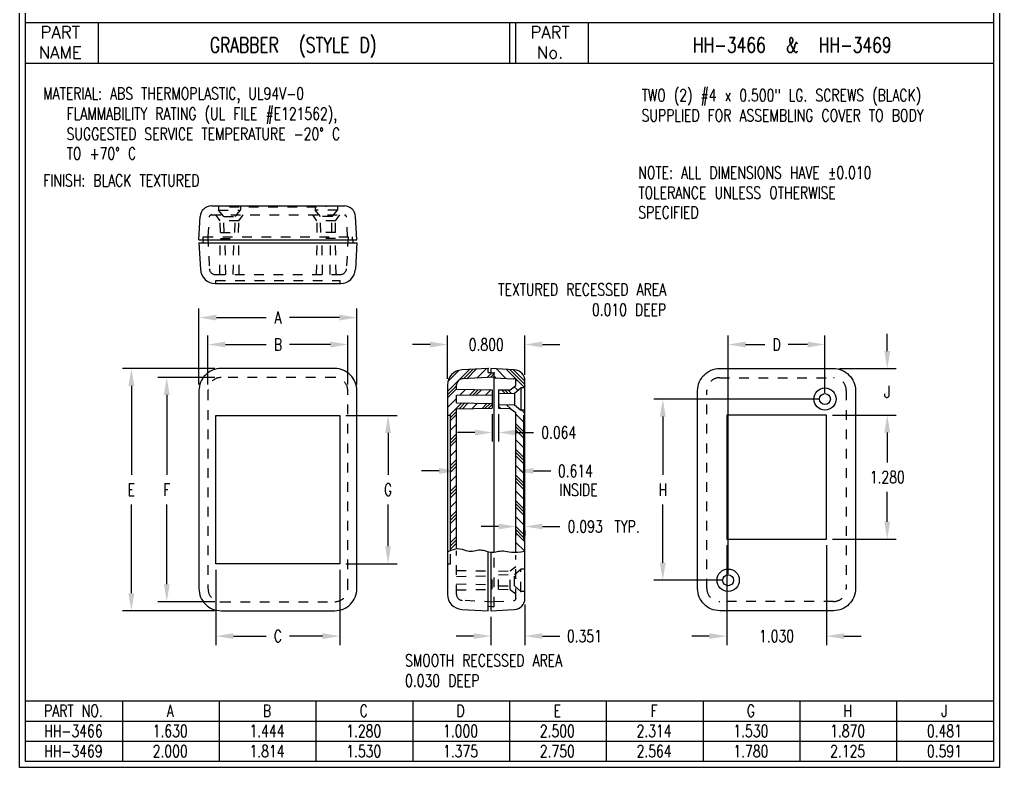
# Model space of a CAD drawing. Extents: x 0 to 10.1, y 0 to 15.5.
# Drawn here: x 0 to 10.12, y 0 to 7.72 of the extents above; entities that cross this region are included whole.
import ezdxf
from ezdxf.enums import TextEntityAlignment as Align

# ---------------------------------------------------------------- set-up
doc = ezdxf.new("R2010")
doc.units = 0
doc.header["$LTSCALE"] = 0.25
doc.linetypes.add('HIDDEN', pattern=[0.375, 0.25, -0.125])
doc.layers.get('0').update_dxf_attribs({"linetype": 'CONTINUOUS'})
doc.layers.get('DEFPOINTS').update_dxf_attribs({"linetype": 'CONTINUOUS'})
for name, color, linetype in [('DIM', 7, 'CONTINUOUS'), ('HIDDEN', 7, 'HIDDEN'), ('OBJECT', 7, 'CONTINUOUS'), ('TEXT', 7, 'CONTINUOUS'), ('TITLE', 7, 'CONTINUOUS')]:
    doc.layers.add(name, color=color, linetype=linetype)
doc.styles.add('TXT', font='TXT.shx', dxfattribs={"width": 0.75})
doc.dimstyles.new('23NSTD', dxfattribs={"dimtxt": 0.125, "dimasz": 0.18, "dimexe": 0.093, "dimexo": 0.063, "dimgap": 0.09, "dimtad": 0, "dimtih": 1, "dimtoh": 1, "dimzin": 0, "dimcen": 0.09, "dimazin": 3, "dimtfac": 1, "dimtofl": 0, "dimtmove": 0, "dimatfit": 3})
doc.dimstyles.new('23NSTDI', dxfattribs={"dimtxt": 0.125, "dimasz": 0.18, "dimexe": 0.093, "dimexo": 0.063, "dimgap": 0.09, "dimtad": 0, "dimtih": 1, "dimtoh": 1, "dimzin": 0, "dimcen": 0.09, "dimazin": 3, "dimtfac": 1, "dimtix": 1, "dimtofl": 0, "dimtmove": 0, "dimatfit": 3})

# ---------------------------------------------------------------- blocks, each defined once
blk = doc.blocks.new('HB')
at = {"layer": 'TITLE'}
for p, q in [((0, 0), (0, 15.5)), ((10.12, 15.5), (10.12, 0)), ((0.062, 0.062), (0.062, 15.438)), ((10.058, 15.438), (10.058, 0.062)), ((10.12, 0), (0, 0)), ((10.058, 0.062), (0.062, 0.062))]:
    blk.add_line(p, q, dxfattribs=at)
blk = doc.blocks.new('*D2')
at = {"color": 0, "linetype": 'BYBLOCK'}
for p, q in [((4.700429, 3.957221), (4.700429, 4.4042)), ((5.500429, 3.997847), (5.500429, 4.4042)), ((4.520429, 4.3112), (4.340429, 4.3112)), ((5.680429, 4.3112), (5.860429, 4.3112))]:
    blk.add_line(p, q, dxfattribs=at)
for points in [[(4.520429, 4.3412), (4.520429, 4.2812), (4.700429, 4.3112)], [(5.680429, 4.3412), (5.680429, 4.2812), (5.500429, 4.3112)]]:
    blk.add_solid(points, dxfattribs=at)
at = {"layer": 'DEFPOINTS', "color": 0, "linetype": 'BYBLOCK'}
for p in [(5.500429, 4.3112), (4.700429, 3.894221), (5.500429, 3.934847)]:
    blk.add_point(p, dxfattribs=at)
at = {"color": 0, "linetype": 'BYBLOCK', "style": 'TXT', "width": 0.75}
blk.add_text('0.800', height=0.125, dxfattribs=at).set_placement((5.100429, 4.3112), align=Align.MIDDLE_CENTER)
blk = doc.blocks.new('*D27')
at = {"color": 0, "linetype": 'BYBLOCK'}
for p, q in [((1.852829, 3.898322), (1.852829, 4.682193)), ((3.482829, 3.898322), (3.482829, 4.682193)), ((2.032829, 4.589193), (2.546579, 4.589193)), ((3.302829, 4.589193), (2.789079, 4.589193))]:
    blk.add_line(p, q, dxfattribs=at)
for points in [[(2.032829, 4.619193), (2.032829, 4.559193), (1.852829, 4.589193)], [(3.302829, 4.619193), (3.302829, 4.559193), (3.482829, 4.589193)]]:
    blk.add_solid(points, dxfattribs=at)
at = {"layer": 'DEFPOINTS', "color": 0, "linetype": 'BYBLOCK'}
for p in [(3.482829, 4.589193), (1.852829, 3.835322), (3.482829, 3.835322)]:
    blk.add_point(p, dxfattribs=at)
at = {"color": 0, "linetype": 'BYBLOCK', "style": 'TXT', "width": 0.75}
blk.add_text('A', height=0.125, dxfattribs=at).set_placement((2.667829, 4.589193), align=Align.MIDDLE_CENTER)
blk = doc.blocks.new('*D4')
at = {"color": 0, "linetype": 'BYBLOCK'}
for p, q in [((2.082615, 4.063322), (1.126075, 4.063322)), ((1.219075, 3.883322), (1.219075, 2.965822)), ((1.219075, 1.743322), (1.219075, 2.660822)), ((2.082615, 1.563322), (1.126075, 1.563322))]:
    blk.add_line(p, q, dxfattribs=at)
for points in [[(1.189075, 3.883322), (1.249075, 3.883322), (1.219075, 4.063322)], [(1.189075, 1.743322), (1.249075, 1.743322), (1.219075, 1.563322)]]:
    blk.add_solid(points, dxfattribs=at)
at = {"layer": 'DEFPOINTS', "color": 0, "linetype": 'BYBLOCK'}
for p in [(1.219075, 4.063322), (2.145615, 4.063322), (2.145615, 1.563322)]:
    blk.add_point(p, dxfattribs=at)
at = {"color": 0, "linetype": 'BYBLOCK', "style": 'TXT', "width": 0.75}
blk.add_text('E', height=0.125, dxfattribs=at).set_placement((1.219075, 2.813322), align=Align.MIDDLE_CENTER)
blk = doc.blocks.new('*D1')
at = {"color": 0, "linetype": 'BYBLOCK'}
for p, q in [((17.649474, 7.670043), (17.469474, 7.670043)), ((17.829474, 7.62897), (17.829474, 7.577043)), ((17.922474, 7.62897), (17.922474, 7.577043)), ((18.102474, 7.670043), (18.282474, 7.670043))]:
    blk.add_line(p, q, dxfattribs=at)
for points in [[(17.649474, 7.700043), (17.649474, 7.640043), (17.829474, 7.670043)], [(18.102474, 7.700043), (18.102474, 7.640043), (17.922474, 7.670043)]]:
    blk.add_solid(points, dxfattribs=at)
at = {"layer": 'DEFPOINTS', "color": 0, "linetype": 'BYBLOCK'}
for p in [(17.829474, 7.69197), (17.922474, 7.69197), (17.922474, 7.670043)]:
    blk.add_point(p, dxfattribs=at)
at = {"color": 0, "linetype": 'BYBLOCK', "style": 'TXT', "width": 0.75}
for s, p in [('0.093', (18.544349, 7.670043)), (' TYP.', (18.934974, 7.670043))]:
    blk.add_text(s, height=0.125, dxfattribs=at).set_placement(p, align=Align.MIDDLE_CENTER)
blk = doc.blocks.new('*D24')
at = {"color": 0, "linetype": 'BYBLOCK'}
for p, q in [((2.027829, 1.985322), (2.027829, 1.208323)), ((3.307829, 1.985322), (3.307829, 1.208323)), ((2.207829, 1.301323), (2.546579, 1.301323)), ((3.127829, 1.301323), (2.789079, 1.301323))]:
    blk.add_line(p, q, dxfattribs=at)
for points in [[(2.207829, 1.331323), (2.207829, 1.271323), (2.027829, 1.301323)], [(3.127829, 1.331323), (3.127829, 1.271323), (3.307829, 1.301323)]]:
    blk.add_solid(points, dxfattribs=at)
at = {"layer": 'DEFPOINTS', "color": 0, "linetype": 'BYBLOCK'}
for p in [(2.027829, 2.048322), (3.307829, 2.048322), (3.307829, 1.301323)]:
    blk.add_point(p, dxfattribs=at)
at = {"color": 0, "linetype": 'BYBLOCK', "style": 'TXT', "width": 0.75}
blk.add_text('C', height=0.125, dxfattribs=at).set_placement((2.667829, 1.301323), align=Align.MIDDLE_CENTER)
blk = doc.blocks.new('*D23')
at = {"color": 0, "linetype": 'BYBLOCK'}
for p, q in [((3.370829, 3.578322), (3.898801, 3.578322)), ((3.805801, 3.398322), (3.805801, 2.965822)), ((3.805801, 2.228322), (3.805801, 2.660822)), ((3.370829, 2.048322), (3.898801, 2.048322))]:
    blk.add_line(p, q, dxfattribs=at)
for points in [[(3.775801, 3.398322), (3.835801, 3.398322), (3.805801, 3.578322)], [(3.775801, 2.228322), (3.835801, 2.228322), (3.805801, 2.048322)]]:
    blk.add_solid(points, dxfattribs=at)
at = {"layer": 'DEFPOINTS', "color": 0, "linetype": 'BYBLOCK'}
for p in [(3.307829, 3.578322), (3.307829, 2.048322), (3.805801, 2.048322)]:
    blk.add_point(p, dxfattribs=at)
at = {"color": 0, "linetype": 'BYBLOCK', "style": 'TXT', "width": 0.75}
blk.add_text('G', height=0.125, dxfattribs=at).set_placement((3.805801, 2.813322), align=Align.MIDDLE_CENTER)
blk = doc.blocks.new('*D20')
at = {"color": 0, "linetype": 'BYBLOCK'}
for p, q in [((7.303198, 2.239322), (7.303198, 1.208323)), ((8.333198, 2.239322), (8.333198, 1.208323)), ((7.123198, 1.301323), (6.943198, 1.301323)), ((8.513198, 1.301323), (8.693198, 1.301323))]:
    blk.add_line(p, q, dxfattribs=at)
for points in [[(7.123198, 1.331323), (7.123198, 1.271323), (7.303198, 1.301323)], [(8.513198, 1.331323), (8.513198, 1.271323), (8.333198, 1.301323)]]:
    blk.add_solid(points, dxfattribs=at)
at = {"layer": 'DEFPOINTS', "color": 0, "linetype": 'BYBLOCK'}
for p in [(7.303198, 2.302322), (8.333198, 2.302322), (7.303198, 1.301323)]:
    blk.add_point(p, dxfattribs=at)
at = {"color": 0, "linetype": 'BYBLOCK', "style": 'TXT', "width": 0.75}
blk.add_text('1.030', height=0.125, dxfattribs=at).set_placement((7.818198, 1.301323), align=Align.MIDDLE_CENTER)
blk = doc.blocks.new('*D18')
at = {"color": 0, "linetype": 'BYBLOCK'}
for p, q in [((8.396198, 3.582322), (9.054838, 3.582322)), ((8.961838, 3.402322), (8.961838, 3.094822)), ((8.961838, 2.482322), (8.961838, 2.789822)), ((8.396198, 2.302322), (9.054838, 2.302322))]:
    blk.add_line(p, q, dxfattribs=at)
for points in [[(8.931838, 3.402322), (8.991838, 3.402322), (8.961838, 3.582322)], [(8.931838, 2.482322), (8.991838, 2.482322), (8.961838, 2.302322)]]:
    blk.add_solid(points, dxfattribs=at)
at = {"layer": 'DEFPOINTS', "color": 0, "linetype": 'BYBLOCK'}
for p in [(8.333198, 3.582322), (8.333198, 2.302322), (8.961838, 2.302322)]:
    blk.add_point(p, dxfattribs=at)
at = {"color": 0, "linetype": 'BYBLOCK', "style": 'TXT', "width": 0.75}
blk.add_text('1.280', height=0.125, dxfattribs=at).set_placement((8.961838, 2.942322), align=Align.MIDDLE_CENTER)
blk = doc.blocks.new('*D21')
at = {"color": 0, "linetype": 'BYBLOCK'}
for p, q in [((5.219692, 1.628797), (5.219692, 1.208323)), ((4.868692, 1.500322), (4.868692, 1.208323)), ((4.688692, 1.301323), (4.508692, 1.301323)), ((5.399692, 1.301323), (5.579692, 1.301323))]:
    blk.add_line(p, q, dxfattribs=at)
for points in [[(4.688692, 1.331323), (4.688692, 1.271323), (4.868692, 1.301323)], [(5.399692, 1.331323), (5.399692, 1.271323), (5.219692, 1.301323)]]:
    blk.add_solid(points, dxfattribs=at)
at = {"layer": 'DEFPOINTS', "color": 0, "linetype": 'BYBLOCK'}
for p in [(5.219692, 1.691797), (4.868692, 1.563322), (5.219692, 1.301323)]:
    blk.add_point(p, dxfattribs=at)
at = {"color": 0, "linetype": 'BYBLOCK', "style": 'TXT', "width": 0.75}
blk.add_text('0.351', height=0.125, dxfattribs=at).set_placement((5.833754, 1.301323), align=Align.MIDDLE_CENTER)
blk = doc.blocks.new('*D22')
at = {"color": 0, "linetype": 'BYBLOCK'}
for p, q in [((4.512692, 3.188951), (4.512692, 3.22697)), ((5.126692, 3.188951), (5.126692, 3.22697)), ((4.332692, 3.13397), (4.152692, 3.13397)), ((5.306692, 3.13397), (5.486692, 3.13397))]:
    blk.add_line(p, q, dxfattribs=at)
for points in [[(4.332692, 3.16397), (4.332692, 3.10397), (4.512692, 3.13397)], [(5.306692, 3.16397), (5.306692, 3.10397), (5.126692, 3.13397)]]:
    blk.add_solid(points, dxfattribs=at)
at = {"layer": 'DEFPOINTS', "color": 0, "linetype": 'BYBLOCK'}
for p in [(4.512692, 3.125951), (5.126692, 3.13397), (5.126692, 3.125951)]:
    blk.add_point(p, dxfattribs=at)
at = {"color": 0, "linetype": 'BYBLOCK', "style": 'TXT', "width": 0.75}
blk.add_text('0.614', height=0.125, dxfattribs=at).set_placement((5.740754, 3.13397), align=Align.MIDDLE_CENTER)
blk = doc.blocks.new('*D26')
at = {"color": 0, "linetype": 'BYBLOCK'}
for p, q in [((1.945829, 3.898322), (1.945829, 4.4042)), ((3.389829, 3.898322), (3.389829, 4.4042)), ((2.125829, 4.3112), (2.546579, 4.3112)), ((3.209829, 4.3112), (2.789079, 4.3112))]:
    blk.add_line(p, q, dxfattribs=at)
for points in [[(2.125829, 4.3412), (2.125829, 4.2812), (1.945829, 4.3112)], [(3.209829, 4.3412), (3.209829, 4.2812), (3.389829, 4.3112)]]:
    blk.add_solid(points, dxfattribs=at)
at = {"layer": 'DEFPOINTS', "color": 0, "linetype": 'BYBLOCK'}
for p in [(1.945829, 4.3112), (1.945829, 3.835322), (3.389829, 3.835322)]:
    blk.add_point(p, dxfattribs=at)
at = {"color": 0, "linetype": 'BYBLOCK', "style": 'TXT', "width": 0.75}
blk.add_text('B', height=0.125, dxfattribs=at).set_placement((2.667829, 4.3112), align=Align.MIDDLE_CENTER)
blk = doc.blocks.new('*D25')
at = {"color": 0, "linetype": 'BYBLOCK'}
for p, q in [((2.017829, 3.970322), (1.427039, 3.970322)), ((1.520039, 3.790322), (1.520039, 2.965822)), ((1.520039, 1.836322), (1.520039, 2.660822)), ((2.017829, 1.656322), (1.427039, 1.656322))]:
    blk.add_line(p, q, dxfattribs=at)
for points in [[(1.490039, 3.790322), (1.550039, 3.790322), (1.520039, 3.970322)], [(1.490039, 1.836322), (1.550039, 1.836322), (1.520039, 1.656322)]]:
    blk.add_solid(points, dxfattribs=at)
at = {"layer": 'DEFPOINTS', "color": 0, "linetype": 'BYBLOCK'}
for p in [(1.520039, 3.970322), (2.080829, 3.970322), (2.080829, 1.656322)]:
    blk.add_point(p, dxfattribs=at)
at = {"color": 0, "linetype": 'BYBLOCK', "style": 'TXT', "width": 0.75}
blk.add_text('F', height=0.125, dxfattribs=at).set_placement((1.520039, 2.813322), align=Align.MIDDLE_CENTER)
blk = doc.blocks.new('*D17')
at = {"color": 0, "linetype": 'BYBLOCK'}
for p, q in [((8.961838, 4.243322), (8.961838, 4.423322)), ((8.468198, 4.063322), (9.054838, 4.063322)), ((8.396198, 3.582322), (9.054838, 3.582322)), ((8.961838, 3.402322), (8.961838, 3.222322))]:
    blk.add_line(p, q, dxfattribs=at)
for points in [[(8.931838, 4.243322), (8.991838, 4.243322), (8.961838, 4.063322)], [(8.931838, 3.402322), (8.991838, 3.402322), (8.961838, 3.582322)]]:
    blk.add_solid(points, dxfattribs=at)
at = {"layer": 'DEFPOINTS', "color": 0, "linetype": 'BYBLOCK'}
for p in [(8.405198, 4.063322), (8.961838, 4.063322), (8.333198, 3.582322)]:
    blk.add_point(p, dxfattribs=at)
at = {"color": 0, "linetype": 'BYBLOCK', "style": 'TXT', "width": 0.75}
blk.add_text('J', height=0.125, dxfattribs=at).set_placement((8.961838, 3.822822), align=Align.MIDDLE_CENTER)
blk = doc.blocks.new('*D19')
at = {"color": 0, "linetype": 'BYBLOCK'}
for p, q in [((8.255198, 3.748322), (6.550491, 3.748322)), ((6.643491, 3.568322), (6.643491, 2.965822)), ((6.643491, 2.058322), (6.643491, 2.660822)), ((7.255198, 1.878322), (6.550491, 1.878322))]:
    blk.add_line(p, q, dxfattribs=at)
for points in [[(6.613491, 3.568322), (6.673491, 3.568322), (6.643491, 3.748322)], [(6.613491, 2.058322), (6.673491, 2.058322), (6.643491, 1.878322)]]:
    blk.add_solid(points, dxfattribs=at)
at = {"layer": 'DEFPOINTS', "color": 0, "linetype": 'BYBLOCK'}
for p in [(6.643491, 3.748322), (8.318198, 3.748322), (7.318198, 1.878322)]:
    blk.add_point(p, dxfattribs=at)
at = {"color": 0, "linetype": 'BYBLOCK', "style": 'TXT', "width": 0.75}
blk.add_text('H', height=0.125, dxfattribs=at).set_placement((6.643491, 2.813322), align=Align.MIDDLE_CENTER)
blk = doc.blocks.new('*D16')
at = {"color": 0, "linetype": 'BYBLOCK'}
for p, q in [((7.318198, 1.941322), (7.318198, 4.4042)), ((8.318198, 3.811322), (8.318198, 4.4042)), ((7.498198, 4.3112), (7.696948, 4.3112)), ((8.138198, 4.3112), (7.939448, 4.3112))]:
    blk.add_line(p, q, dxfattribs=at)
for points in [[(7.498198, 4.3412), (7.498198, 4.2812), (7.318198, 4.3112)], [(8.138198, 4.3412), (8.138198, 4.2812), (8.318198, 4.3112)]]:
    blk.add_solid(points, dxfattribs=at)
at = {"layer": 'DEFPOINTS', "color": 0, "linetype": 'BYBLOCK'}
for p in [(8.318198, 4.3112), (8.318198, 3.748322), (7.318198, 1.878322)]:
    blk.add_point(p, dxfattribs=at)
at = {"color": 0, "linetype": 'BYBLOCK', "style": 'TXT', "width": 0.75}
blk.add_text('D', height=0.125, dxfattribs=at).set_placement((7.818198, 4.3112), align=Align.MIDDLE_CENTER)
blk = doc.blocks.new('*X28')
at = {"color": 0}
for p, q in [((4.4238, 4.059198), (4.539241, 4.174639)), ((4.537059, 4.07302), (4.646777, 4.182738)), ((4.583478, 4.086293), (4.681756, 4.184571)), ((4.618457, 4.088126), (4.716735, 4.186405)), ((4.723393, 4.093626), (4.821671, 4.191904)), ((4.828329, 4.099125), (4.878536, 4.149333)), ((4.419692, 3.955653), (4.525419, 4.06138)), ((4.863308, 4.100959), (4.902692, 4.140342)), ((4.898287, 4.102792), (4.902692, 4.107197)), ((4.419692, 3.922507), (4.512692, 4.015507)), ((4.419692, 3.889362), (4.512692, 3.982362)), ((4.546752, 3.916985), (4.606438, 3.976671)), ((4.647955, 3.918751), (4.704169, 3.974965)), ((4.681689, 3.91934), (4.736745, 3.974396)), ((4.715424, 3.919929), (4.769322, 3.973827)), ((4.816627, 3.921695), (4.867053, 3.972121)), ((4.419692, 3.789925), (4.512692, 3.882925)), ((4.437052, 3.707848), (4.567553, 3.838349)), ((4.450692, 3.688342), (4.512692, 3.750342)), ((4.54022, 3.777871), (4.60013, 3.837781)), ((4.573955, 3.778459), (4.632707, 3.837212)), ((4.675158, 3.780226), (4.730438, 3.835506)), ((4.776361, 3.781992), (4.828169, 3.8338)), ((4.810096, 3.782581), (4.860746, 3.833232)), ((4.84383, 3.78317), (4.882692, 3.822032)), ((4.450692, 3.655197), (4.512692, 3.717197)), ((4.450692, 3.55576), (4.512692, 3.61776)), ((4.450692, 3.456323), (4.512692, 3.518323)), ((4.450692, 3.423177), (4.512692, 3.485177)), ((4.450692, 3.390032), (4.512692, 3.452032)), ((4.450692, 3.290595), (4.512692, 3.352595)), ((4.450692, 3.191158), (4.512692, 3.253158)), ((4.450692, 3.158012), (4.512692, 3.220012)), ((4.450692, 3.124866), (4.512692, 3.186866)), ((4.450692, 3.02543), (4.512692, 3.08743)), ((4.450692, 2.925993), (4.512692, 2.987993)), ((4.450692, 2.892847), (4.512692, 2.954847)), ((4.450692, 2.859701), (4.512692, 2.921701)), ((4.450692, 2.760265), (4.512692, 2.822265)), ((4.450692, 2.660828), (4.512692, 2.722828)), ((4.450692, 2.627682), (4.512692, 2.689682)), ((4.450692, 2.594536), (4.512692, 2.656536)), ((4.450692, 2.4951), (4.512692, 2.5571)), ((4.450692, 2.395663), (4.512692, 2.457663)), ((4.450692, 2.362517), (4.512692, 2.424517)), ((4.450692, 2.329371), (4.512692, 2.391371))]:
    blk.add_line(p, q, dxfattribs=at)
blk = doc.blocks.new('*X29')
at = {"color": 0}
for p, q in [((5.023437, 4.091611), (4.925159, 4.189889)), ((5.219692, 3.994794), (5.030096, 4.18439)), ((5.219692, 4.027939), (5.065074, 4.182557)), ((5.219692, 4.061085), (5.100053, 4.180723)), ((4.918501, 4.09711), (4.902692, 4.11292)), ((5.0138, 3.93552), (4.976944, 3.972377)), ((5.046377, 3.936089), (5.009521, 3.972945)), ((5.078954, 3.936657), (5.042098, 3.973514)), ((5.147076, 3.967973), (5.109662, 4.005387)), ((4.966952, 3.783495), (4.946692, 3.803755)), ((5.072051, 3.777832), (5.029989, 3.819895)), ((5.219692, 3.729628), (5.186472, 3.762848)), ((5.219692, 3.762774), (5.219617, 3.762848)), ((5.209692, 3.640192), (5.126692, 3.723192)), ((5.209692, 3.540755), (5.126692, 3.623755)), ((5.209692, 3.507609), (5.126692, 3.590609)), ((5.209692, 3.474463), (5.126692, 3.557463)), ((5.209692, 3.375027), (5.126692, 3.458027)), ((5.209692, 3.27559), (5.126692, 3.35859)), ((5.209692, 3.242444), (5.126692, 3.325444)), ((5.209692, 3.209298), (5.126692, 3.292298)), ((5.209692, 3.109862), (5.126692, 3.192862)), ((5.209692, 3.010425), (5.126692, 3.093425)), ((5.209692, 2.977279), (5.126692, 3.060279)), ((5.209692, 2.944133), (5.126692, 3.027133)), ((5.209692, 2.844696), (5.126692, 2.927696)), ((5.209692, 2.74526), (5.126692, 2.82826)), ((5.209692, 2.712114), (5.126692, 2.795114)), ((5.209692, 2.678968), (5.126692, 2.761968)), ((5.209692, 2.579531), (5.126692, 2.662531)), ((5.209692, 2.480095), (5.126692, 2.563095)), ((5.209692, 2.446949), (5.126692, 2.529949)), ((5.219692, 2.403803), (5.126692, 2.496803)), ((5.217437, 2.306621), (5.126692, 2.397366)), ((5.127573, 2.297048), (5.126692, 2.297929))]:
    blk.add_line(p, q, dxfattribs=at)
blk = doc.blocks.new('*D30')
at = {"color": 0, "linetype": 'BYBLOCK'}
for p, q in [((4.882692, 3.720848), (4.882692, 3.4395)), ((4.946692, 3.720848), (4.946692, 3.4395)), ((4.702692, 3.5325), (4.522692, 3.5325)), ((5.126692, 3.5325), (5.306692, 3.5325))]:
    blk.add_line(p, q, dxfattribs=at)
for points in [[(4.702692, 3.5625), (4.702692, 3.5025), (4.882692, 3.5325)], [(5.126692, 3.5625), (5.126692, 3.5025), (4.946692, 3.5325)]]:
    blk.add_solid(points, dxfattribs=at)
at = {"layer": 'DEFPOINTS', "color": 0, "linetype": 'BYBLOCK'}
for p in [(4.882692, 3.783848), (4.946692, 3.783848), (4.946692, 3.5325)]:
    blk.add_point(p, dxfattribs=at)
at = {"color": 0, "linetype": 'BYBLOCK', "style": 'TXT', "width": 0.75}
blk.add_text('0.064', height=0.125, dxfattribs=at).set_placement((5.568567, 3.5325), align=Align.MIDDLE_CENTER)

msp = doc.modelspace()

# ---------------------------------------------------------------- linework, layer by layer
at = {"layer": 'DIM'}
for points in [[(7.662627, 3.422238, 0, 0.0675, 0), (7.585603, 3.584926, 0, 0, 0), (6.947611, 4.932476, 0, 0, 0), (6.767611, 4.932476, 0, 0, 0)], [(2.925632, 2.351859, 0, 0.0675, 0), (3.021527, 2.19953, 0, 0, 0), (3.711381, 1.103703, 0, 0, 0), (3.891381, 1.103703, 0, 0, 0)]]:
    msp.add_lwpolyline(points, format="xyseb", dxfattribs=at)
at = {"layer": 'HIDDEN'}
for p, q in [((2.052829, 5.795294), (2.052829, 5.751294)), ((2.282829, 5.795294), (2.282829, 5.751294)), ((3.052829, 5.795294), (3.052829, 5.751294)), ((3.282829, 5.795294), (3.282829, 5.751294)), ((1.947739, 5.478294), (1.958336, 5.680497)), ((1.981304, 5.702294), (3.354354, 5.702294)), ((2.071735, 5.642294), (2.027829, 5.702294)), ((2.052829, 5.751294), (2.282829, 5.751294)), ((2.108449, 5.687311), (2.052829, 5.751294)), ((2.108449, 5.687311), (2.22721, 5.687311)), ((2.111329, 5.522294), (2.108449, 5.687311)), ((2.224329, 5.522294), (2.22721, 5.687311)), ((2.22721, 5.687311), (2.282829, 5.751294)), ((2.263924, 5.642294), (2.307829, 5.702294)), ((3.071735, 5.642294), (3.027829, 5.702294)), ((3.282829, 5.751294), (3.052829, 5.751294)), ((3.108449, 5.687311), (3.052829, 5.751294)), ((3.22721, 5.687311), (3.108449, 5.687311)), ((3.111329, 5.522294), (3.108449, 5.687311)), ((3.224329, 5.522294), (3.22721, 5.687311)), ((3.22721, 5.687311), (3.282829, 5.751294)), ((3.263924, 5.642294), (3.307829, 5.702294)), ((3.38792, 5.478294), (3.377323, 5.680497)), ((2.263924, 5.642294), (2.071735, 5.642294)), ((2.073829, 5.522294), (2.071735, 5.642294)), ((2.261829, 5.522294), (2.263924, 5.642294)), ((3.263924, 5.642294), (3.071735, 5.642294)), ((3.073829, 5.522294), (3.071735, 5.642294)), ((3.261829, 5.522294), (3.263924, 5.642294)), ((1.895829, 5.444294), (1.897611, 5.478294)), ((1.897611, 5.478294), (3.438048, 5.478294)), ((1.942655, 5.478294), (1.960015, 5.147049)), ((2.073829, 5.522294), (2.261829, 5.522294)), ((3.261829, 5.522294), (3.073829, 5.522294)), ((3.393003, 5.478294), (3.375644, 5.147049)), ((3.439829, 5.444294), (3.438048, 5.478294)), ((2.067371, 5.088294), (2.073829, 5.458294)), ((2.073829, 5.458294), (2.261829, 5.458294)), ((2.129288, 5.088294), (2.122829, 5.458294)), ((2.206371, 5.088294), (2.212829, 5.458294)), ((2.268288, 5.088294), (2.261829, 5.458294)), ((3.067371, 5.088294), (3.073829, 5.458294)), ((3.261829, 5.458294), (3.073829, 5.458294)), ((3.129288, 5.088294), (3.122829, 5.458294)), ((3.206371, 5.088294), (3.212829, 5.458294)), ((3.268288, 5.088294), (3.261829, 5.458294)), ((2.02193, 5.088294), (3.313729, 5.088294)), ((4.512692, 1.786182), (4.512692, 2.235882)), ((4.902692, 1.661863), (4.902692, 2.198556)), ((5.126692, 1.745556), (5.126692, 2.189224)), ((4.512692, 2.032539), (4.882692, 2.026081)), ((4.882692, 1.838081), (4.882692, 2.026081)), ((4.946692, 2.026081), (5.066692, 2.028176)), ((4.946692, 1.838081), (4.946692, 2.026081)), ((5.066692, 2.028176), (5.126692, 2.072081)), ((5.066692, 1.835986), (5.066692, 2.028176)), ((5.111709, 1.991461), (5.175692, 2.047081)), ((5.175692, 1.817081), (5.175692, 2.047081)), ((5.219692, 2.047081), (5.175692, 2.047081)), ((4.512692, 1.970623), (4.882692, 1.977081)), ((4.946692, 1.988581), (5.111709, 1.991461)), ((5.111709, 1.872701), (5.111709, 1.991461)), ((4.512692, 1.893539), (4.882692, 1.887081)), ((4.512692, 1.831623), (4.882692, 1.838081)), ((4.946692, 1.875581), (5.111709, 1.872701)), ((4.946692, 1.838081), (5.066692, 1.835986)), ((5.066692, 1.835986), (5.126692, 1.792081)), ((5.111709, 1.872701), (5.175692, 1.817081)), ((4.902692, 1.706907), (4.571447, 1.724267)), ((4.902692, 1.71199), (5.104895, 1.722587)), ((5.219692, 1.817081), (5.175692, 1.817081)), ((4.868692, 1.660081), (4.902692, 1.661863))]:
    msp.add_line(p, q, dxfattribs=at)
for points in [[(2.167829, 5.795294), (2.167829, 5.785294), (3.167829, 5.785294), (3.167829, 5.795294)], [(2.027829, 4.995294), (2.027829, 5.026294), (3.307829, 5.026294), (3.307829, 4.995294)], [(4.419692, 2.102081), (4.450692, 2.102081), (4.450692, 2.219552)]]:
    msp.add_lwpolyline(points, dxfattribs=at)
for points in [[(3.254829, 1.710081, 0.414214), (3.389829, 1.845081), (3.389829, 3.889081, 0.414214), (3.254829, 4.024081), (2.080829, 4.024081, 0.414214), (1.945829, 3.889081), (1.945829, 1.845081, 0.414214), (2.080829, 1.710081)], [(7.231198, 1.712081, -0.414214), (7.098198, 1.845081), (7.098198, 3.889081, -0.414214), (7.231198, 4.022081), (8.405198, 4.022081, -0.414214), (8.538198, 3.889081), (8.538198, 1.845081, -0.414214), (8.405198, 1.712081)]]:
    msp.add_lwpolyline(points, format="xyb", close=True, dxfattribs=at)
for centre, radius, start, end in [((1.981304, 5.679294), 0.023, 90, 177), ((3.354354, 5.679294), 0.023, 3, 90), ((2.02193, 5.150294), 0.062, 183, 270), ((3.313729, 5.150294), 0.062, 270, 357), ((4.574692, 1.786182), 0.062, 180, 267), ((5.103692, 1.745556), 0.023, 273, 0)]:
    msp.add_arc(centre, radius, start, end, dxfattribs=at)
for p in [(1.981304, 5.702294), (1.981304, 5.702294), (3.273729, 5.088294), (4.868692, 4.074081), (4.902692, 4.027255), (4.905692, 4.022014), (5.126692, 3.988606), (5.126692, 1.745556), (5.175692, 1.817081)]:
    msp.add_point(p, dxfattribs=at)
at = {"layer": 'OBJECT'}
for p, q in [((1.981304, 5.795294), (3.354354, 5.795294)), ((1.852829, 5.444294), (1.865463, 5.685365)), ((3.482829, 5.444294), (3.470195, 5.685365)), ((1.852829, 5.444294), (3.482829, 5.444294)), ((1.852829, 5.415294), (3.482829, 5.415294)), ((1.852829, 5.415294), (1.867143, 5.142182)), ((1.895048, 5.444294), (1.893528, 5.415294)), ((3.440611, 5.444294), (3.442131, 5.415294)), ((3.482829, 5.415294), (3.468516, 5.142182)), ((2.02193, 4.995294), (3.313729, 4.995294)), ((4.868692, 4.074081), (4.902692, 4.072299)), ((4.902692, 2.222289), (4.902692, 4.072299)), ((4.512692, 3.902539), (4.512692, 3.94798)), ((4.902692, 4.027255), (4.571447, 4.009895)), ((4.902692, 4.022171), (5.104895, 4.011574)), ((5.126692, 3.942081), (5.126692, 3.988606)), ((4.512692, 3.902539), (4.882692, 3.896081)), ((4.512692, 3.840623), (4.882692, 3.847081)), ((4.882692, 3.896081), (4.882692, 3.708081)), ((4.946692, 3.896081), (5.066692, 3.898176)), ((4.946692, 3.896081), (4.946692, 3.708081)), ((4.946692, 3.858581), (5.111709, 3.861461)), ((5.066692, 3.898176), (5.126692, 3.942081)), ((5.111709, 3.861461), (5.175692, 3.917081)), ((5.111709, 3.861461), (5.111709, 3.742701)), ((5.175692, 3.917081), (5.175692, 3.687081)), ((5.219692, 3.917081), (5.175692, 3.917081)), ((4.512692, 3.763539), (4.512692, 3.840623)), ((4.512692, 3.763539), (4.882692, 3.757081)), ((4.946692, 3.745581), (5.111709, 3.742701)), ((4.512692, 3.701623), (4.882692, 3.708081)), ((4.512692, 2.256669), (4.512692, 3.701623)), ((4.946692, 3.708081), (5.066692, 3.705986)), ((5.066692, 3.705986), (5.126692, 3.662081)), ((5.111709, 3.742701), (5.175692, 3.687081)), ((5.126692, 2.221272), (5.126692, 3.662081)), ((5.219692, 3.687081), (5.175692, 3.687081))]:
    msp.add_line(p, q, dxfattribs=at)
for points in [[(3.482829, 1.845081), (3.482829, 3.889081, 0.414214), (3.254829, 4.117081), (2.080829, 4.117081, 0.414214), (1.852829, 3.889081), (1.852829, 1.845081, 0.414214), (2.080829, 1.617081), (3.254829, 1.617081, 0.414214)], [(7.003198, 1.845081), (7.003198, 3.889081, -0.414214), (7.231198, 4.117081), (8.405198, 4.117081, -0.414214), (8.633198, 3.889081), (8.633198, 1.845081, -0.414214), (8.405198, 1.617081), (7.231198, 1.617081, -0.414214)]]:
    msp.add_lwpolyline(points, format="xyb", close=True, dxfattribs=at)
for points in [[(4.839692, 4.076383), (4.839692, 4.117081), (4.56658, 4.102768, 0.39896), (4.419692, 3.94798), (4.419692, 1.786182, 0.39896), (4.56658, 1.631394), (4.839692, 1.617081)], [(5.219692, 1.745556), (5.219692, 3.988606, 0.39896), (5.109763, 4.104447), (4.868692, 4.117081), (4.868692, 4.074081)], [(4.868692, 2.221436), (4.868692, 1.617081), (5.109763, 1.629715, 0.39896), (5.219692, 1.745556)]]:
    msp.add_lwpolyline(points, format="xyb", dxfattribs=at)
for points in [[(4.839692, 4.076383), (4.868692, 4.074863)], [(4.450692, 2.239208), (4.450692, 3.632081), (4.419692, 3.632081)], [(5.219692, 2.356081), (5.209692, 2.356081), (5.209692, 3.636081), (5.219692, 3.636081)], [(4.419692, 2.224218), (4.458913, 2.243184), (4.492829, 2.253907), (4.52218, 2.257988), (4.547704, 2.257024), (4.570142, 2.252616), (4.590233, 2.246362), (4.608718, 2.239862), (4.626334, 2.234716), (4.643696, 2.232152), (4.660899, 2.231921), (4.677916, 2.233403), (4.694717, 2.235979), (4.711271, 2.239029), (4.72755, 2.241933), (4.743523, 2.244071), (4.759161, 2.244825), (4.774447, 2.243757), (4.789414, 2.241168), (4.804108, 2.237539), (4.818574, 2.233355), (4.832857, 2.229097), (4.847004, 2.22525), (4.861059, 2.222296), (4.875069, 2.220718), (4.88909, 2.22084), (4.903228, 2.222346), (4.917599, 2.224764), (4.932317, 2.22762), (4.947501, 2.230439), (4.963266, 2.232747), (4.979729, 2.234072), (4.997005, 2.233938), (5.015291, 2.232083), (5.035107, 2.229084), (5.057052, 2.22573), (5.081725, 2.222808), (5.109726, 2.221108), (5.141654, 2.221417), (5.17811, 2.224524), (5.219692, 2.231216)], [(4.839692, 1.617081), (4.839692, 2.227239)], [(4.868692, 1.659299), (4.839692, 1.657779)]]:
    msp.add_lwpolyline(points, dxfattribs=at)
for points in [[(3.307829, 3.632081), (3.307829, 2.102081), (2.027829, 2.102081), (2.027829, 3.632081)], [(8.333198, 2.356081), (8.333198, 3.636081), (7.303198, 3.636081), (7.303198, 2.356081)]]:
    msp.add_lwpolyline(points, close=True, dxfattribs=at)
for centre, radius in [((8.318198, 3.802081), 0.115), ((8.318198, 3.802081), 0.0565), ((7.318198, 1.932081), 0.115), ((7.318198, 1.932081), 0.0565)]:
    msp.add_circle(centre, radius, dxfattribs=at)
for centre, radius, start, end in [((1.981304, 5.679294), 0.116, 90, 177), ((3.354354, 5.679294), 0.116, 3, 90), ((2.02193, 5.150294), 0.155, 183, 270), ((3.313729, 5.150294), 0.155, 270, 357), ((4.574692, 3.94798), 0.062, 93, 180), ((5.103692, 3.988606), 0.023, 0, 87)]:
    msp.add_arc(centre, radius, start, end, dxfattribs=at)
for p in [(4.839692, 4.117081), (4.839692, 4.117081), (4.839692, 4.117081), (4.902692, 4.073081), (4.902692, 4.073081)]:
    msp.add_point(p, dxfattribs=at)
at = {"layer": 'TITLE'}
for p, q in [((0.062, 7.688), (10.058, 7.688)), ((0.812, 7.688), (0.812, 7.27)), ((5.06, 7.688), (5.06, 7.27)), ((5.122, 7.688), (5.122, 7.27)), ((5.872, 7.688), (5.872, 7.27)), ((0.062, 7.27), (10.058, 7.27)), ((0.062, 0.686), (10.058, 0.686)), ((1.0616, 0.686), (1.0616, 0.062)), ((2.0612, 0.686), (2.0612, 0.062)), ((3.0608, 0.686), (3.0608, 0.062)), ((4.0604, 0.686), (4.0604, 0.062)), ((5.06, 0.686), (5.06, 0.062)), ((6.0596, 0.686), (6.0596, 0.062)), ((7.0592, 0.686), (7.0592, 0.062)), ((8.0588, 0.686), (8.0588, 0.062)), ((9.0584, 0.686), (9.0584, 0.062)), ((0.062, 0.478), (10.058, 0.478)), ((0.062, 0.27), (10.058, 0.27))]:
    msp.add_line(p, q, dxfattribs=at)

# ---------------------------------------------------------------- block references
at = {"layer": 'OBJECT'}
for name, p in [('HB', (0, 0)), ('*X28', (0, -0.075768)), ('*X29', (0, -0.075768))]:
    msp.add_blockref(name, p, dxfattribs=at)

# ---------------------------------------------------------------- texts
at = {"layer": 'DIM', "style": 'TXT', "width": 0.75}
for s, p in [('TEXTURED RECESSED AREA', (6.677611, 4.932476)), ('0.010 DEEP', (6.677611, 4.724143))]:
    msp.add_text(s, height=0.125, dxfattribs=at).set_placement(p, align=Align.MIDDLE_RIGHT)
msp.add_text('INSIDE', height=0.125, dxfattribs=at).set_placement((5.57524, 2.802324))
for s, p in [('SMOOTH RECESSED AREA', (3.981381, 1.103703)), ('0.030 DEEP', (3.981381, 0.89537))]:
    msp.add_text(s, height=0.125, dxfattribs=at).set_placement(p, align=Align.MIDDLE_LEFT)
at = {"layer": 'TEXT', "style": 'TXT'}
for s, p in [('PART', (0.419321, 7.52541)), ('PART', (5.479321, 7.52541)), ('NAME', (0.419321, 7.317076)), ('No.', (5.479321, 7.317076))]:
    msp.add_text(s, height=0.125, dxfattribs=at).set_placement(p, align=Align.CENTER)
at = {"layer": 'TEXT', "style": 'TXT', "width": 0.75}
for s, height, p in [('GRABBER  (STYLE D)', 0.156, (2.826361, 7.379358)), ('HH-3466  &  HH-3469', 0.156, (7.980629, 7.379358)), ('PART NO.', 0.125, (0.555739, 0.521772)), ('A', 0.125, (1.555339, 0.521772)), ('B', 0.125, (2.554939, 0.521772)), ('C', 0.125, (3.554539, 0.521772)), ('D', 0.125, (4.554139, 0.521772)), ('E', 0.125, (5.553739, 0.521772)), ('F', 0.125, (6.553339, 0.521772)), ('G', 0.125, (7.552939, 0.521772)), ('H', 0.125, (8.552539, 0.521772)), ('J', 0.125, (9.552139, 0.521772)), ('HH-3466', 0.125, (0.555739, 0.313439)), ('1.630', 0.125, (1.555339, 0.313439)), ('1.444', 0.125, (2.554939, 0.313439)), ('1.280', 0.125, (3.554539, 0.313439)), ('1.000', 0.125, (4.554139, 0.313439)), ('2.500', 0.125, (5.553739, 0.313439)), ('2.314', 0.125, (6.553339, 0.313439)), ('1.530', 0.125, (7.552939, 0.313439)), ('1.870', 0.125, (8.552539, 0.313439)), ('0.481', 0.125, (9.552139, 0.313439)), ('HH-3469', 0.125, (0.555739, 0.105106)), ('2.000', 0.125, (1.555339, 0.105106)), ('1.814', 0.125, (2.554939, 0.105106)), ('1.530', 0.125, (3.554539, 0.105106)), ('1.375', 0.125, (4.554139, 0.105106)), ('2.750', 0.125, (5.553739, 0.105106)), ('2.564', 0.125, (6.553339, 0.105106)), ('1.780', 0.125, (7.552939, 0.105106)), ('2.125', 0.125, (8.552539, 0.105106)), ('0.591', 0.125, (9.552139, 0.105106))]:
    msp.add_text(s, height=height, dxfattribs=at).set_placement(p, align=Align.CENTER)
for s, p in [('MATERIAL: ABS THERMOPLASTIC, UL94V-0', (0.243987, 6.893525)), ('TWO (2) #4 x 0.500" LG. SCREWS (BLACK)', (6.424577, 6.875696)), ('FLAMMABILITY RATING (UL FILE #E121562),', (0.486089, 6.685192)), ('SUPPLIED FOR ASSEMBLING COVER TO BODY', (6.424577, 6.667363)), ('SUGGESTED SERVICE TEMPERATURE -20%%D C', (0.486089, 6.476858)), ('TO +70%%D C', (0.486089, 6.274483)), ('NOTE: ALL DIMENSIONS HAVE %%P0.010', (6.390431, 6.07695)), ('FINISH: BLACK TEXTURED', (0.243987, 5.996772)), ('TOLERANCE UNLESS OTHERWISE', (6.390431, 5.868617)), ('SPECIFIED', (6.390431, 5.666242))]:
    msp.add_text(s, height=0.125, dxfattribs=at).set_placement(p)

# ---------------------------------------------------------------- dimensions: what is measured, and where the dimension line sits
at = {"layer": 'DIM'}
for base, p1, p2, text, picture, middle, set_off in [((3.482829, 4.642952), (1.852829, 3.889081), (3.482829, 3.889081), 'A', '*D27', (2.667829, 4.642952), (0, 0.053759)), ((1.945829, 4.364959), (3.389829, 3.889081), (1.945829, 3.889081), 'B', '*D26', (2.667829, 4.364959), (0, 0.053759)), ((8.318198, 4.364959), (7.318198, 1.932081), (8.318198, 3.802081), 'D', '*D16', (7.818198, 4.364959), (0, 0.053759)), ((5.219692, 2.486544), (5.126692, 2.508472), (5.219692, 2.508472), '<> TYP.', '*D1', (6.044692, 2.486544), (-12.702782, -5.183498)), ((3.307829, 1.355082), (2.027829, 2.102081), (3.307829, 2.102081), 'C', '*D24', (2.667829, 1.355082), (0, 0.053759))]:
    dim = msp.add_linear_dim(base=base, p1=p1, p2=p2, text=text, dimstyle='23NSTD', dxfattribs=at)
    dim.commit()
    dim.dimension.update_dxf_attribs({"geometry": picture, "text_midpoint": middle, "insert": set_off})
for base, p1, p2, dimstyle, picture, middle, set_off in [((5.219692, 4.364959), (4.419692, 3.94798), (5.219692, 3.988606), '23NSTDI', '*D2', (4.819692, 4.364959), (-0.280738, 0.053759)), ((4.946692, 3.456732), (4.882692, 3.708081), (4.946692, 3.708081), '23NSTD', '*D30', (5.568567, 3.456732), (0, -0.075768)), ((5.126692, 3.059981), (4.512692, 3.051963), (5.126692, 3.051963), '23NSTD', '*D22', (5.740754, 3.059981), (0, -0.073989)), ((7.303198, 1.355082), (8.333198, 2.356081), (7.303198, 2.356081), '23NSTDI', '*D20', (7.818198, 1.355082), (0, 0.053759)), ((5.219692, 1.355082), (4.868692, 1.617081), (5.219692, 1.745556), '23NSTD', '*D21', (5.833754, 1.355082), (0, 0.053759))]:
    dim = msp.add_linear_dim(base=base, p1=p1, p2=p2, dimstyle=dimstyle, dxfattribs=at)
    dim.commit()
    dim.dimension.update_dxf_attribs({"geometry": picture, "text_midpoint": middle, "insert": set_off})
for base, p1, p2, text, dimstyle, picture, middle, set_off in [((8.961838, 4.117081), (8.333198, 3.636081), (8.405198, 4.117081), 'J', '23NSTDI', '*D17', (8.961838, 3.876581), (0, 0.053759)), ((1.15429, 4.117081), (2.080829, 1.617081), (2.080829, 4.117081), 'E', '23NSTD', '*D4', (1.15429, 2.867081), (-0.064786, 0.053759)), ((1.520039, 4.024081), (2.080829, 1.710081), (2.080829, 4.024081), 'F', '23NSTD', '*D25', (1.520039, 2.867081), (0, 0.053759)), ((6.643491, 3.802081), (7.318198, 1.932081), (8.318198, 3.802081), 'H', '23NSTD', '*D19', (6.643491, 2.867081), (0, 0.053759)), ((3.805801, 2.102081), (3.307829, 3.632081), (3.307829, 2.102081), 'G', '23NSTD', '*D23', (3.805801, 2.867081), (0, 0.053759))]:
    dim = msp.add_linear_dim(base=base, p1=p1, p2=p2, angle=90, text=text, dimstyle=dimstyle, dxfattribs=at)
    dim.commit()
    dim.dimension.update_dxf_attribs({"geometry": picture, "text_midpoint": middle, "insert": set_off})
dim = msp.add_linear_dim(base=(8.961838, 2.356081), p1=(8.333198, 3.636081), p2=(8.333198, 2.356081), angle=90, dimstyle='23NSTD', dxfattribs=at)
dim.commit()
dim.dimension.update_dxf_attribs({"geometry": '*D18', "text_midpoint": (8.961838, 2.996081), "insert": (0, 0.053759)})

doc.saveas('drawing.dxf')
